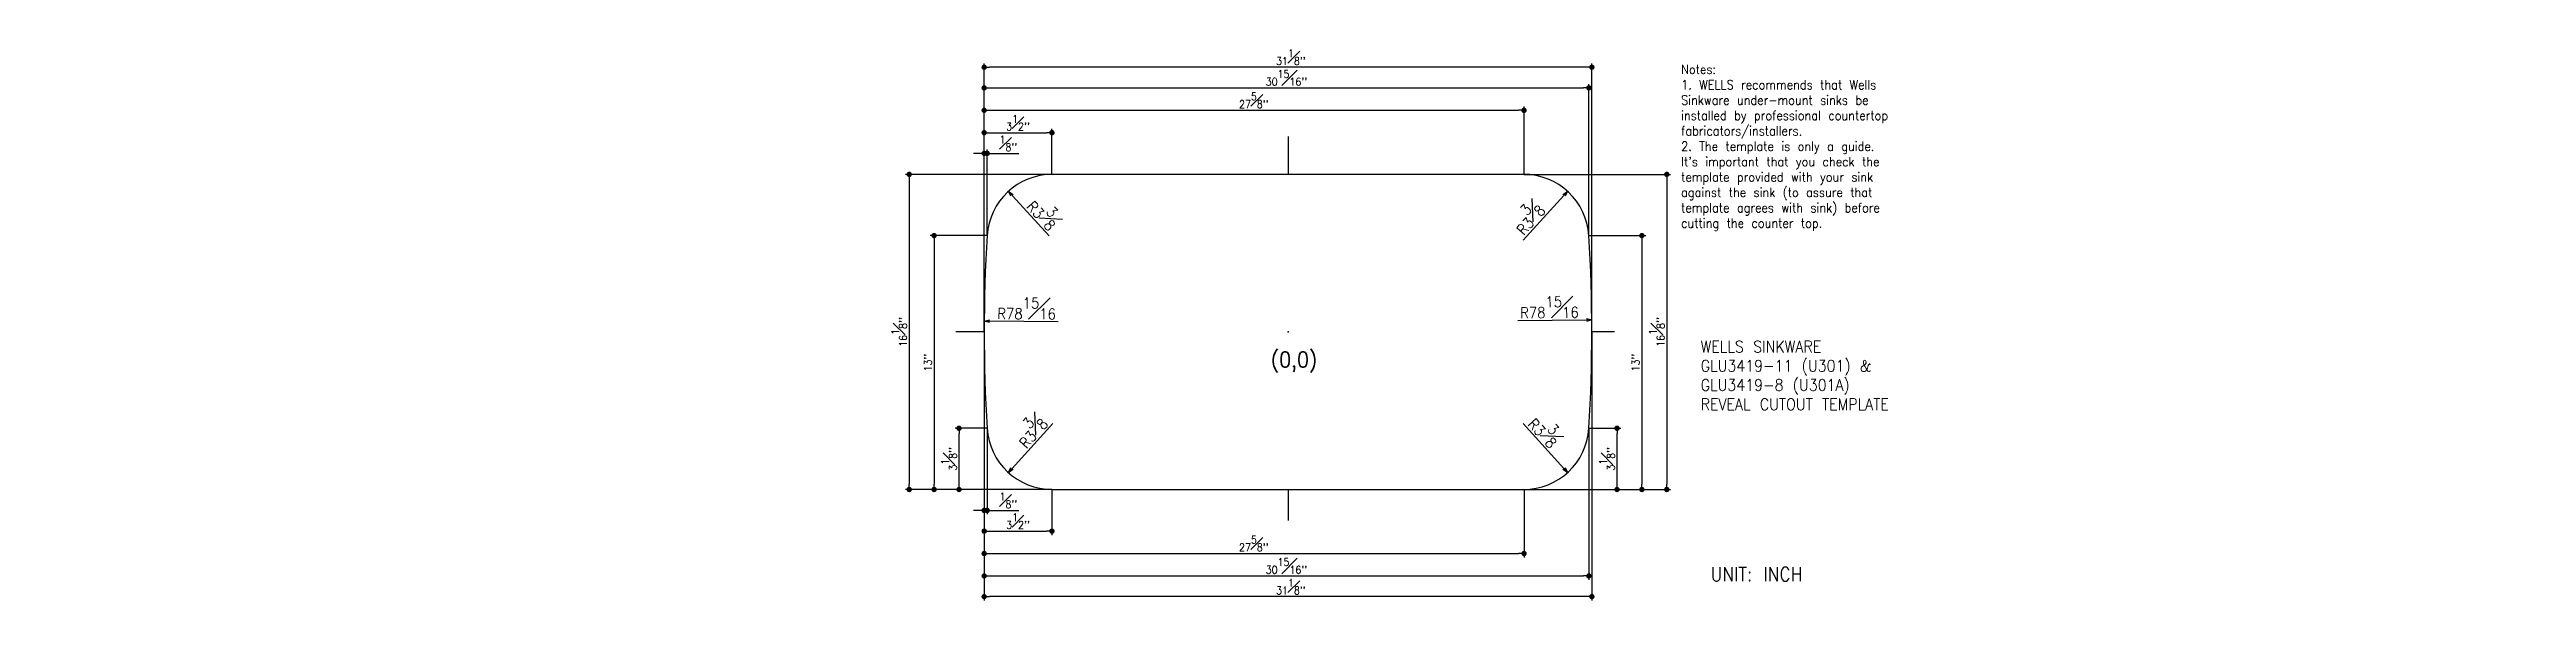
# Model space of a CAD drawing. Extents: x 4521 to 7741, y -6084 to -5367.
import ezdxf

# ---------------------------------------------------------------- set-up
doc = ezdxf.new("R2010")
doc.units = 0
doc.header["$LTSCALE"] = 40
doc.header["$MEASUREMENT"] = 0
doc.layers.get('0').update_dxf_attribs({"linetype": 'CONTINUOUS'})
doc.layers.get('DEFPOINTS').update_dxf_attribs({"color": 5, "linetype": 'CONTINUOUS'})
doc.layers.add('DIM', color=5, linetype='CONTINUOUS')
doc.styles.get("Standard").update_dxf_attribs({"font": 'txt.shx', "width": 0.9})
doc.dimstyles.new('ISO-25', dxfattribs={"dimtxt": 2.5, "dimasz": 2.5, "dimexe": 1.25, "dimexo": 0.625, "dimtad": 1, "dimtxsty": 'STANDARD', "dimcen": 2.5, "dimadec": 0, "dimazin": 0, "dimtfac": 1, "dimtmove": 0, "dimatfit": 3, "dimfxl": 1, "dimarcsym": 0})

# ---------------------------------------------------------------- blocks, each defined once
blk = doc.blocks.new('_DOT')
at = {"color": 0, "linetype": 'ByBlock'}
blk.add_line((-0.5, 0), (-1, 0), dxfattribs=at)
at = {"color": 0, "linetype": 'ByBlock', "const_width": 0.5}
blk.add_lwpolyline([(-0.25, 0, 1), (0.25, 0, 1)], format="xyb", close=True, dxfattribs=at)
blk = doc.blocks.new('*D44')
at = {"color": 0, "lineweight": -2}
for p, q in [((5736.3, -5735.4), (5736.3, -6084.2)), ((6526.3, -5735.4), (6526.3, -6084.2)), ((6519.3, -6079.2), (5743.3, -6079.2))]:
    blk.add_line(p, q, dxfattribs=at)
at = {"layer": 'DEFPOINTS', "color": 0}
for p in [(5736.3, -5734.8), (6526.3, -5734.8), (5736.3, -6079.2)]:
    blk.add_point(p, dxfattribs=at)
at = {"color": 0, "lineweight": -2, "xscale": 7, "yscale": 7, "zscale": 7, "rotation": 180}
blk.add_blockref('_DOT', (5736.3, -6079.2), dxfattribs=at)
at = {"color": 0, "lineweight": -2, "xscale": 7, "yscale": 7, "zscale": 7}
blk.add_blockref('_DOT', (6526.3, -6079.2), dxfattribs=at)
at = {"color": 40, "insert": (6135.1, -6066.2), "char_height": 10, "attachment_point": 5}
blk.add_mtext("31{\\H1.000000x;\\S1#8;}''", dxfattribs=at)
blk = doc.blocks.new('*D49')
at = {"color": 0, "lineweight": -2}
for p, q in [((5824.4, -5529.8), (5633.9, -5529.8)), ((5638.9, -5536.8), (5638.9, -5932.8)), ((5824.4, -5939.8), (5633.9, -5939.8))]:
    blk.add_line(p, q, dxfattribs=at)
at = {"layer": 'DEFPOINTS', "color": 0}
for p in [(5825, -5529.8), (5638.9, -5939.8), (5825, -5939.8)]:
    blk.add_point(p, dxfattribs=at)
at = {"color": 0, "lineweight": -2, "xscale": 7, "yscale": 7, "zscale": 7}
for p, rotation in [((5638.9, -5529.8), 90), ((5638.9, -5939.8), 270)]:
    blk.add_blockref('_DOT', p, dxfattribs=dict(at, rotation=rotation))
at = {"color": 40, "insert": (5625.9, -5734.8), "char_height": 10, "attachment_point": 5, "rotation": 90}
blk.add_mtext("16{\\H1.000000x;\\S1#8;}''", dxfattribs=at)
blk = doc.blocks.new('_Open30')
at = {"color": 0, "linetype": 'ByBlock', "lineweight": -2}
for p, q in [((-1, 0.27), (0, 0)), ((0, 0), (-1, -0.27)), ((0, 0), (-1, 0))]:
    blk.add_line(p, q, dxfattribs=at)
blk = doc.blocks.new('*D50')
at = {"color": 0, "lineweight": -2}
blk.add_line((6436.8, -5854), (6490, -5912.5), dxfattribs=at)
at = {"layer": 'DEFPOINTS', "color": 0}
for p in [(6437.5, -5854.8), (6494.8, -5917.6)]:
    blk.add_point(p, dxfattribs=at)
at = {"color": 0, "lineweight": -2, "xscale": 7, "yscale": 7, "zscale": 7, "rotation": 312.3197322336409}
blk.add_blockref('_Open30', (6494.8, -5917.6), dxfattribs=at)
at = {"color": 40, "insert": (6467.1, -5862.1), "char_height": 14, "attachment_point": 5, "rotation": 312.3197}
blk.add_mtext('R3{\\H1.000000x;\\S3#8;}', dxfattribs=at)
blk = doc.blocks.new('*D51')
at = {"color": 0, "lineweight": -2}
blk.add_line((6436.8, -5615.6), (6490, -5557.1), dxfattribs=at)
at = {"layer": 'DEFPOINTS', "color": 0}
for p in [(6494.8, -5551.9), (6437.5, -5614.8)]:
    blk.add_point(p, dxfattribs=at)
at = {"color": 0, "lineweight": -2, "xscale": 7, "yscale": 7, "zscale": 7, "rotation": 47.6802677663595}
blk.add_blockref('_Open30', (6494.8, -5551.9), dxfattribs=at)
at = {"color": 40, "insert": (6442, -5584.6), "char_height": 14, "attachment_point": 5, "rotation": 47.6803}
blk.add_mtext('R3{\\H1.000000x;\\S3#8;}', dxfattribs=at)
blk = doc.blocks.new('*D53')
at = {"color": 0, "lineweight": -2}
blk.add_line((5820.7, -5610), (5772.5, -5557.1), dxfattribs=at)
at = {"layer": 'DEFPOINTS', "color": 0}
for p in [(5767.8, -5551.9), (5825, -5614.8)]:
    blk.add_point(p, dxfattribs=at)
at = {"color": 0, "lineweight": -2, "xscale": 7, "yscale": 7, "zscale": 7, "rotation": 132.3197322336386}
blk.add_blockref('_Open30', (5767.8, -5551.9), dxfattribs=at)
at = {"color": 40, "insert": (5815.5, -5579.1), "char_height": 14, "attachment_point": 5, "rotation": 312.3197}
blk.add_mtext('R3{\\H1.000000x;\\S3#8;}', dxfattribs=at)
blk = doc.blocks.new('*D52')
at = {"color": 0, "lineweight": -2}
blk.add_line((5825.7, -5854), (5772.5, -5912.5), dxfattribs=at)
at = {"layer": 'DEFPOINTS', "color": 0}
for p in [(5825, -5854.8), (5767.8, -5917.6)]:
    blk.add_point(p, dxfattribs=at)
at = {"color": 0, "lineweight": -2, "xscale": 7, "yscale": 7, "zscale": 7, "rotation": 227.6802677663666}
blk.add_blockref('_Open30', (5767.8, -5917.6), dxfattribs=at)
at = {"color": 40, "insert": (5795.4, -5862.1), "char_height": 14, "attachment_point": 5, "rotation": 47.6803}
blk.add_mtext('R3{\\H1.000000x;\\S3#8;}', dxfattribs=at)
blk = doc.blocks.new('*D54')
at = {"color": 0, "lineweight": -2}
blk.add_line((6430.2, -5719.9), (6519.2, -5719.2), dxfattribs=at)
at = {"layer": 'DEFPOINTS', "color": 0}
for p in [(6526.2, -5719.1), (4521.3, -5734.8)]:
    blk.add_point(p, dxfattribs=at)
at = {"color": 0, "lineweight": -2, "xscale": 7, "yscale": 7, "zscale": 7, "rotation": 0.4472561493453747}
blk.add_blockref('_Open30', (6526.2, -5719.1), dxfattribs=at)
at = {"color": 40, "insert": (6471.1, -5702.6), "char_height": 14, "attachment_point": 5, "rotation": 0.4473}
blk.add_mtext('R78{\\H1.000000x;\\S15#16;}', dxfattribs=at)
blk = doc.blocks.new('*D55')
at = {"color": 0, "lineweight": -2}
blk.add_line((5832.4, -5721.5), (5743.3, -5720.9), dxfattribs=at)
at = {"layer": 'DEFPOINTS', "color": 0}
for p in [(5736.3, -5720.8), (7741.3, -5734.8)]:
    blk.add_point(p, dxfattribs=at)
at = {"color": 0, "lineweight": -2, "xscale": 7, "yscale": 7, "zscale": 7, "rotation": 179.6002847349446}
blk.add_blockref('_Open30', (5736.3, -5720.8), dxfattribs=at)
at = {"color": 40, "insert": (5791.5, -5704.2), "char_height": 14, "attachment_point": 5, "rotation": 359.6003}
blk.add_mtext('R78{\\H1.000000x;\\S15#16;}', dxfattribs=at)
blk = doc.blocks.new('*D74')
at = {"color": 0, "lineweight": -2}
for p, q in [((5739.6, -5860.1), (5698.6, -5860.1)), ((5703.6, -5932.8), (5703.6, -5867.1)), ((5725.9, -5939.8), (5698.6, -5939.8))]:
    blk.add_line(p, q, dxfattribs=at)
at = {"layer": 'DEFPOINTS', "color": 0}
for p in [(5703.6, -5860.1), (5740.2, -5860.1), (5726.6, -5939.8)]:
    blk.add_point(p, dxfattribs=at)
at = {"color": 0, "lineweight": -2, "xscale": 7, "yscale": 7, "zscale": 7}
for p, rotation in [((5703.6, -5860.1), 90), ((5703.6, -5939.8), 270)]:
    blk.add_blockref('_DOT', p, dxfattribs=dict(at, rotation=rotation))
at = {"color": 40, "insert": (5690.6, -5899.9), "char_height": 10, "attachment_point": 5, "rotation": 90}
blk.add_mtext("3{\\H1.000000x;\\S1#8;}''", dxfattribs=at)
blk = doc.blocks.new('*D75')
at = {"color": 0, "lineweight": -2}
for p, q in [((5739.6, -5609.5), (5666.2, -5609.5)), ((5671.2, -5616.5), (5671.2, -5932.8)), ((5725.9, -5939.8), (5666.2, -5939.8))]:
    blk.add_line(p, q, dxfattribs=at)
at = {"layer": 'DEFPOINTS', "color": 0}
for p in [(5740.2, -5609.5), (5671.2, -5939.8), (5726.6, -5939.8)]:
    blk.add_point(p, dxfattribs=at)
at = {"color": 0, "lineweight": -2, "xscale": 7, "yscale": 7, "zscale": 7}
for p, rotation in [((5671.2, -5609.5), 90), ((5671.2, -5939.8), 270)]:
    blk.add_blockref('_DOT', p, dxfattribs=dict(at, rotation=rotation))
at = {"color": 40, "insert": (5663.2, -5774.6), "char_height": 10, "attachment_point": 5, "rotation": 90}
blk.add_mtext("13''", dxfattribs=at)
blk = doc.blocks.new('*D76')
at = {"color": 0, "lineweight": -2}
for p, q in [((5740.2, -5860.7), (5740.2, -5972)), ((5736.3, -5923.4), (5736.3, -5972)), ((5729.3, -5967), (5722.3, -5967)), ((5736.3, -5967), (5740.2, -5967)), ((5747.2, -5967), (5781.5, -5967))]:
    blk.add_line(p, q, dxfattribs=at)
at = {"layer": 'DEFPOINTS', "color": 0}
for p in [(5740.2, -5860.1), (5736.3, -5922.8), (5740.2, -5967)]:
    blk.add_point(p, dxfattribs=at)
at = {"color": 0, "lineweight": -2, "xscale": 7, "yscale": 7, "zscale": 7}
blk.add_blockref('_DOT', (5736.3, -5967), dxfattribs=at)
at = {"color": 0, "lineweight": -2, "xscale": 7, "yscale": 7, "zscale": 7, "rotation": 180}
blk.add_blockref('_DOT', (5740.2, -5967), dxfattribs=at)
at = {"color": 40, "insert": (5767.9, -5954), "char_height": 10, "attachment_point": 5}
blk.add_mtext("{\\H1.000000x;\\S1#8;}''", dxfattribs=at)
blk = doc.blocks.new('*D77')
at = {"color": 0, "lineweight": -2}
for p, q in [((5736.3, -5954.4), (5736.3, -5999)), ((5824.4, -5940.4), (5824.4, -5999)), ((5743.3, -5994), (5817.4, -5994))]:
    blk.add_line(p, q, dxfattribs=at)
at = {"layer": 'DEFPOINTS', "color": 0}
for p in [(5736.3, -5953.7), (5824.4, -5939.8), (5824.4, -5994)]:
    blk.add_point(p, dxfattribs=at)
at = {"color": 0, "lineweight": -2, "xscale": 7, "yscale": 7, "zscale": 7, "rotation": 180}
blk.add_blockref('_DOT', (5736.3, -5994), dxfattribs=at)
at = {"color": 0, "lineweight": -2, "xscale": 7, "yscale": 7, "zscale": 7}
blk.add_blockref('_DOT', (5824.4, -5994), dxfattribs=at)
at = {"color": 40, "insert": (5780.3, -5981), "char_height": 10, "attachment_point": 5}
blk.add_mtext("3{\\H1.000000x;\\S1#2;}''", dxfattribs=at)
blk = doc.blocks.new('*D78')
at = {"color": 0, "lineweight": -2}
for p, q in [((5736.3, -5923.4), (5736.3, -6028.1)), ((6438.1, -5940.4), (6438.1, -6028.1)), ((5743.3, -6023.1), (6431.1, -6023.1))]:
    blk.add_line(p, q, dxfattribs=at)
at = {"layer": 'DEFPOINTS', "color": 0}
for p in [(5736.3, -5922.8), (6438.1, -5939.8), (6438.1, -6023.1)]:
    blk.add_point(p, dxfattribs=at)
at = {"color": 0, "lineweight": -2, "xscale": 7, "yscale": 7, "zscale": 7, "rotation": 180}
blk.add_blockref('_DOT', (5736.3, -6023.1), dxfattribs=at)
at = {"color": 0, "lineweight": -2, "xscale": 7, "yscale": 7, "zscale": 7}
blk.add_blockref('_DOT', (6438.1, -6023.1), dxfattribs=at)
at = {"color": 40, "insert": (6086.9, -6010.1), "char_height": 10, "attachment_point": 5}
blk.add_mtext("27{\\H1.000000x;\\S5#8;}''", dxfattribs=at)
blk = doc.blocks.new('*D79')
at = {"color": 0, "lineweight": -2}
for p, q in [((6522.4, -5860.7), (6522.4, -6057.3)), ((5736.3, -5923.4), (5736.3, -6057.3)), ((5743.3, -6052.3), (6515.4, -6052.3))]:
    blk.add_line(p, q, dxfattribs=at)
at = {"layer": 'DEFPOINTS', "color": 0}
for p in [(6522.4, -5860.1), (5736.3, -5922.8), (6522.4, -6052.3)]:
    blk.add_point(p, dxfattribs=at)
at = {"color": 0, "lineweight": -2, "xscale": 7, "yscale": 7, "zscale": 7, "rotation": 180}
blk.add_blockref('_DOT', (5736.3, -6052.3), dxfattribs=at)
at = {"color": 0, "lineweight": -2, "xscale": 7, "yscale": 7, "zscale": 7}
blk.add_blockref('_DOT', (6522.4, -6052.3), dxfattribs=at)
at = {"color": 40, "insert": (6129.3, -6039.3), "char_height": 10, "attachment_point": 5}
blk.add_mtext("30{\\H1.000000x;\\S15#16;}''", dxfattribs=at)
blk = doc.blocks.new('*D80')
at = {"color": 0, "lineweight": -2}
for p, q in [((6438.1, -5529.8), (6628.7, -5529.8)), ((6623.7, -5536.8), (6623.7, -5932.8)), ((6438.1, -5939.8), (6628.7, -5939.8))]:
    blk.add_line(p, q, dxfattribs=at)
at = {"layer": 'DEFPOINTS', "color": 0}
for p in [(6437.5, -5529.8), (6437.5, -5939.8), (6623.7, -5939.8)]:
    blk.add_point(p, dxfattribs=at)
at = {"color": 0, "lineweight": -2, "xscale": 7, "yscale": 7, "zscale": 7}
for p, rotation in [((6623.7, -5529.8), 90), ((6623.7, -5939.8), 270)]:
    blk.add_blockref('_DOT', p, dxfattribs=dict(at, rotation=rotation))
at = {"color": 40, "insert": (6610.7, -5734.8), "char_height": 10, "attachment_point": 5, "rotation": 90}
blk.add_mtext("16{\\H1.000000x;\\S1#8;}''", dxfattribs=at)
blk = doc.blocks.new('*D81')
at = {"color": 0, "lineweight": -2}
for p, q in [((6523, -5860.1), (6564, -5860.1)), ((6559, -5932.8), (6559, -5867.1)), ((6536.6, -5939.8), (6564, -5939.8))]:
    blk.add_line(p, q, dxfattribs=at)
at = {"layer": 'DEFPOINTS', "color": 0}
for p in [(6522.4, -5860.1), (6559, -5860.1), (6536, -5939.8)]:
    blk.add_point(p, dxfattribs=at)
at = {"color": 0, "lineweight": -2, "xscale": 7, "yscale": 7, "zscale": 7}
for p, rotation in [((6559, -5860.1), 90), ((6559, -5939.8), 270)]:
    blk.add_blockref('_DOT', p, dxfattribs=dict(at, rotation=rotation))
at = {"color": 40, "insert": (6546, -5899.9), "char_height": 10, "attachment_point": 5, "rotation": 90}
blk.add_mtext("3{\\H1.000000x;\\S1#8;}''", dxfattribs=at)
blk = doc.blocks.new('*D82')
at = {"color": 0, "lineweight": -2}
for p, q in [((6523, -5609.5), (6596.3, -5609.5)), ((6591.3, -5616.5), (6591.3, -5932.8)), ((6536.6, -5939.8), (6596.3, -5939.8))]:
    blk.add_line(p, q, dxfattribs=at)
at = {"layer": 'DEFPOINTS', "color": 0}
for p in [(6522.4, -5609.5), (6536, -5939.8), (6591.3, -5939.8)]:
    blk.add_point(p, dxfattribs=at)
at = {"color": 0, "lineweight": -2, "xscale": 7, "yscale": 7, "zscale": 7}
for p, rotation in [((6591.3, -5609.5), 90), ((6591.3, -5939.8), 270)]:
    blk.add_blockref('_DOT', p, dxfattribs=dict(at, rotation=rotation))
at = {"color": 40, "insert": (6583.3, -5774.6), "char_height": 10, "attachment_point": 5, "rotation": 90}
blk.add_mtext("13''", dxfattribs=at)
blk = doc.blocks.new('*D83')
at = {"color": 0, "lineweight": -2}
for p, q in [((5736.3, -5734.2), (5736.3, -5385.4)), ((6519.3, -5390.4), (5743.3, -5390.4)), ((6526.3, -5734.2), (6526.3, -5385.4))]:
    blk.add_line(p, q, dxfattribs=at)
at = {"layer": 'DEFPOINTS', "color": 0}
for p in [(5736.3, -5390.4), (5736.3, -5734.8), (6526.3, -5734.8)]:
    blk.add_point(p, dxfattribs=at)
at = {"color": 0, "lineweight": -2, "xscale": 7, "yscale": 7, "zscale": 7, "rotation": 180}
blk.add_blockref('_DOT', (5736.3, -5390.4), dxfattribs=at)
at = {"color": 0, "lineweight": -2, "xscale": 7, "yscale": 7, "zscale": 7}
blk.add_blockref('_DOT', (6526.3, -5390.4), dxfattribs=at)
at = {"color": 40, "insert": (6135.1, -5377.4), "char_height": 10, "attachment_point": 5}
blk.add_mtext("31{\\H1.000000x;\\S1#8;}''", dxfattribs=at)
blk = doc.blocks.new('*D84')
at = {"color": 0, "lineweight": -2}
for p, q in [((5729.3, -5502.5), (5722.3, -5502.5)), ((5736.3, -5546.2), (5736.3, -5497.5)), ((5736.3, -5502.5), (5740.2, -5502.5)), ((5740.2, -5608.9), (5740.2, -5497.5)), ((5747.2, -5502.5), (5781.5, -5502.5))]:
    blk.add_line(p, q, dxfattribs=at)
at = {"layer": 'DEFPOINTS', "color": 0}
for p in [(5740.2, -5502.5), (5736.3, -5546.8), (5740.2, -5609.5)]:
    blk.add_point(p, dxfattribs=at)
at = {"color": 0, "lineweight": -2, "xscale": 7, "yscale": 7, "zscale": 7}
blk.add_blockref('_DOT', (5736.3, -5502.5), dxfattribs=at)
at = {"color": 0, "lineweight": -2, "xscale": 7, "yscale": 7, "zscale": 7, "rotation": 180}
blk.add_blockref('_DOT', (5740.2, -5502.5), dxfattribs=at)
at = {"color": 40, "insert": (5767.9, -5489.5), "char_height": 10, "attachment_point": 5}
blk.add_mtext("{\\H1.000000x;\\S1#8;}''", dxfattribs=at)
blk = doc.blocks.new('*D85')
at = {"color": 0, "lineweight": -2}
for p, q in [((5736.3, -5515.2), (5736.3, -5470.6)), ((5824.4, -5529.2), (5824.4, -5470.6)), ((5743.3, -5475.6), (5817.4, -5475.6))]:
    blk.add_line(p, q, dxfattribs=at)
at = {"layer": 'DEFPOINTS', "color": 0}
for p in [(5824.4, -5475.6), (5736.3, -5515.9), (5824.4, -5529.8)]:
    blk.add_point(p, dxfattribs=at)
at = {"color": 0, "lineweight": -2, "xscale": 7, "yscale": 7, "zscale": 7, "rotation": 180}
blk.add_blockref('_DOT', (5736.3, -5475.6), dxfattribs=at)
at = {"color": 0, "lineweight": -2, "xscale": 7, "yscale": 7, "zscale": 7}
blk.add_blockref('_DOT', (5824.4, -5475.6), dxfattribs=at)
at = {"color": 40, "insert": (5780.3, -5462.6), "char_height": 10, "attachment_point": 5}
blk.add_mtext("3{\\H1.000000x;\\S1#2;}''", dxfattribs=at)
blk = doc.blocks.new('*D86')
at = {"color": 0, "lineweight": -2}
for p, q in [((5736.3, -5546.2), (5736.3, -5441.5)), ((6438.1, -5529.2), (6438.1, -5441.5)), ((5743.3, -5446.5), (6431.1, -5446.5))]:
    blk.add_line(p, q, dxfattribs=at)
at = {"layer": 'DEFPOINTS', "color": 0}
for p in [(6438.1, -5446.5), (6438.1, -5529.8), (5736.3, -5546.8)]:
    blk.add_point(p, dxfattribs=at)
at = {"color": 0, "lineweight": -2, "xscale": 7, "yscale": 7, "zscale": 7, "rotation": 180}
blk.add_blockref('_DOT', (5736.3, -5446.5), dxfattribs=at)
at = {"color": 0, "lineweight": -2, "xscale": 7, "yscale": 7, "zscale": 7}
blk.add_blockref('_DOT', (6438.1, -5446.5), dxfattribs=at)
at = {"color": 40, "insert": (6086.9, -5433.5), "char_height": 10, "attachment_point": 5}
blk.add_mtext("27{\\H1.000000x;\\S5#8;}''", dxfattribs=at)
blk = doc.blocks.new('*D87')
at = {"color": 0, "lineweight": -2}
for p, q in [((5736.3, -5546.2), (5736.3, -5412.3)), ((5743.3, -5417.3), (6515.4, -5417.3)), ((6522.4, -5608.9), (6522.4, -5412.3))]:
    blk.add_line(p, q, dxfattribs=at)
at = {"layer": 'DEFPOINTS', "color": 0}
for p in [(6522.4, -5417.3), (5736.3, -5546.8), (6522.4, -5609.5)]:
    blk.add_point(p, dxfattribs=at)
at = {"color": 0, "lineweight": -2, "xscale": 7, "yscale": 7, "zscale": 7, "rotation": 180}
blk.add_blockref('_DOT', (5736.3, -5417.3), dxfattribs=at)
at = {"color": 0, "lineweight": -2, "xscale": 7, "yscale": 7, "zscale": 7}
blk.add_blockref('_DOT', (6522.4, -5417.3), dxfattribs=at)
at = {"color": 40, "insert": (6129.3, -5404.3), "char_height": 10, "attachment_point": 5}
blk.add_mtext("30{\\H1.000000x;\\S15#16;}''", dxfattribs=at)

msp = doc.modelspace()

# ---------------------------------------------------------------- linework, layer by layer
at = {"lineweight": 30}
msp.add_lwpolyline([(6437.52318, -5939.79155, 0.3960121918), (6522.357, -5860.10405, 0.0312805773), (6522.357, -5609.47905, 0.3960121918), (6437.52318, -5529.79155), (5825.03051, -5529.79155, 0.3960121918), (5740.19669, -5609.47905, 0.0312805773), (5740.19669, -5860.10405, 0.3960121918), (5825.03051, -5939.79155)], format="xyb", close=True, dxfattribs=at)
at = {"layer": 'DIM', "color": 1}
for p, q in [((6131.27685, -5480.76063), (6131.27685, -5529.79155)), ((5736.27685, -5734.79155), (5699.57782, -5734.79155)), ((6555.92967, -5734.79155), (6526.27685, -5734.79155)), ((6131.27685, -5939.79155), (6131.27685, -5980.14393))]:
    msp.add_line(p, q, dxfattribs=at)
msp.add_point((6131.27685, -5734.79155), dxfattribs=at)

# ---------------------------------------------------------------- texts
at = {"color": 0, "insert": (6642.3124, -5387.21414), "char_height": 6, "width": 300.285304, "attachment_point": 1}
msp.add_mtext("{\\H2x;\\C4;Notes: \\P1. WELLS recommends that Wells Sinkware under-mount sinks be installed by professional countertop fabricators/installers. \\P2. The template is only a guide. It's important that you check the template provided with your sink against the sink (to assure that template agrees with sink) before cutting the counter top.}", dxfattribs=at)
at = {"color": 7, "attachment_point": 1}
for s, insert, char_height, width in [('{\\C3;WELLS SINKWARE\\PGLU3419-11 (U301) &\\PGLU3419-8 (U301A)\\PREVEAL CUTOUT TEMPLATE}', (6667.81355, -5746.3665), 15, 372.06), ('{\\C3;UNIT: INCH}', (6680.67303, -6041.01459), 18, 472.0569179)]:
    msp.add_mtext(s, dxfattribs=dict(at, insert=insert, char_height=char_height, width=width))
at = {"layer": 'DIM', "insert": (6109.06971, -5760.78865), "char_height": 20, "width": 137.0162943, "attachment_point": 1}
msp.add_mtext('{\\C1;(0,0)}', dxfattribs=at)

# ---------------------------------------------------------------- dimensions: what is measured, and where the dimension line sits
at = {"color": 102}
for base, p1, p2, picture, middle in [((5736.27685, -5390.37661), (6526.27685, -5734.79155), (5736.27685, -5734.79155), '*D83', (6135.11425, -5390.37661)), ((6522.357, -5417.29785), (5736.27685, -5546.77665), (6522.357, -5609.47905), '*D87', (6129.31692, -5417.29785)), ((6438.14818, -5446.46253), (5736.27685, -5546.77665), (6438.14818, -5529.79155), '*D86', (6086.90001, -5446.46253)), ((5824.40551, -5475.62721), (5736.27685, -5515.85719), (5824.40551, -5529.79155), '*D85', (5780.34118, -5475.62721)), ((5740.19669, -5502.54846), (5736.27685, -5546.77665), (5740.19669, -5609.47905), '*D84', (5767.86336, -5502.54846)), ((5736.27685, -6079.20649), (6526.27685, -5734.79155), (5736.27685, -5734.79155), '*D44', (6135.11425, -6079.20649)), ((5740.19669, -5967.03465), (5736.27685, -5922.80645), (5740.19669, -5860.10405), '*D76', (5767.86336, -5967.03465)), ((6522.357, -6052.28525), (5736.27685, -5922.80645), (6522.357, -5860.10405), '*D79', (6129.31692, -6052.28525)), ((6438.14818, -6023.12057), (5736.27685, -5922.80645), (6438.14818, -5939.79155), '*D78', (6086.90001, -6023.12057)), ((5824.40551, -5993.95589), (5736.27685, -5953.72592), (5824.40551, -5939.79155), '*D77', (5780.34118, -5993.95589))]:
    dim = msp.add_linear_dim(base=base, p1=p1, p2=p2, dimstyle='ISO-25', override={"dimtxt": 10, "dimasz": 7, "dimexe": 5, "dimgap": 3, "dimdec": 4, "dimlfac": 0.03937, "dimdsep": 46, "dimlunit": 5, "dimpost": "''", "dimblk1": 'DOT', "dimblk2": 'DOT', "dimsah": 1, "dimclrt": 40, "dimfrac": 1}, dxfattribs=at)
    dim.commit()
    dim.dimension.update_dxf_attribs({"geometry": picture, "text_midpoint": middle, "dimtype": 160})
for base, p1, p2, picture, middle in [((5638.88044, -5939.79155), (5825.03051, -5529.79155), (5825.03051, -5939.79155), '*D49', (5638.88044, -5734.79155)), ((6623.67325, -5939.79155), (6437.52318, -5529.79155), (6437.52318, -5939.79155), '*D80', (6623.67325, -5734.79155))]:
    dim = msp.add_linear_dim(base=base, p1=p1, p2=p2, angle=90, dimstyle='ISO-25', override={"dimtxt": 10, "dimasz": 7, "dimexe": 5, "dimgap": 3, "dimdec": 4, "dimlfac": 0.03937, "dimdsep": 46, "dimlunit": 5, "dimpost": "''", "dimblk1": 'DOT', "dimblk2": 'DOT', "dimsah": 1, "dimclrt": 40, "dimfrac": 1}, dxfattribs=at)
    dim.commit()
    dim.dimension.update_dxf_attribs({"geometry": picture, "text_midpoint": middle, "dimtype": 160})
for center, mpoint, picture, middle in [((5825.0305147049, -5614.7915506555), (5767.8028029638, -5551.9426126464), '*D53', (5802.9664834071, -5590.5602666661)), ((6437.523176146, -5614.7915506555), (6494.7508878872, -5551.9426126464), '*D51', (6454.5607821694, -5596.0804155741)), ((4521.27685, -5734.79155), (6526.21576, -5719.14049), '*D54', (6471.1841, -5719.57009)), ((7741.2768454255, -5734.7915506555), (5736.3256363248, -5720.8040874879), '*D55', (5791.3576304433, -5721.188016028)), ((5825.0305147049, -5854.7915506556), (5767.8028029638, -5917.6404886646), '*D52', (5807.9929086815, -5873.502685737)), ((6437.523176146, -5854.7915506556), (6494.7508878872, -5917.6404886646), '*D50', (6454.5607821694, -5873.502685737))]:
    dim = msp.add_radius_dim(center=center, mpoint=mpoint, dimstyle='ISO-25', override={"dimtxt": 14, "dimasz": 7, "dimexe": 5, "dimgap": 3, "dimdec": 4, "dimlfac": 0.03937, "dimdsep": 46, "dimlunit": 5, "dimblk1": 'DOT', "dimblk2": 'Open30', "dimsah": 1, "dimclrt": 40, "dimfrac": 1}, dxfattribs=at)
    dim.commit()
    dim.dimension.update_dxf_attribs({"geometry": picture, "text_midpoint": middle, "dimtype": 164})
for base, p1, p2, picture, middle in [((5671.22509, -5939.79155), (5740.19669, -5609.47905), (5726.57067, -5939.79155), '*D75', (5663.22509, -5774.6353)), ((6591.3286, -5939.79155), (6522.357, -5609.47905), (6535.98302, -5939.79155), '*D82', (6583.3286, -5774.6353)), ((5703.56973, -5860.10405), (5726.57067, -5939.79155), (5740.19669, -5860.10405), '*D74', (5690.56973, -5899.9478)), ((6558.98396, -5860.10405), (6535.98302, -5939.79155), (6522.357, -5860.10405), '*D81', (6545.98396, -5899.9478))]:
    dim = msp.add_linear_dim(base=base, p1=p1, p2=p2, angle=90, dimstyle='ISO-25', override={"dimtxt": 10, "dimasz": 7, "dimexe": 5, "dimgap": 3, "dimdec": 4, "dimlfac": 0.03937, "dimdsep": 46, "dimlunit": 5, "dimpost": "''", "dimblk1": 'DOT', "dimblk2": 'DOT', "dimsah": 1, "dimclrt": 40, "dimfrac": 1}, dxfattribs=at)
    dim.commit()
    dim.dimension.update_dxf_attribs({"geometry": picture, "text_midpoint": middle})

doc.saveas('drawing.dxf')
